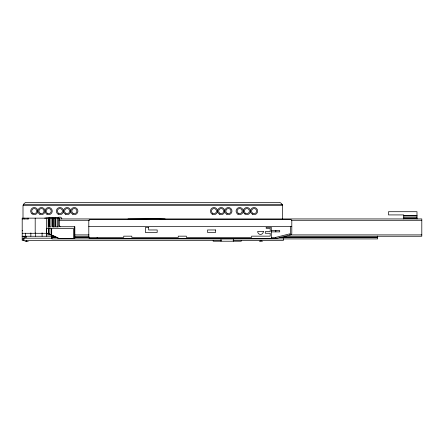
<?xml version="1.0" encoding="UTF-8"?>
<svg xmlns="http://www.w3.org/2000/svg" width="444" height="444" viewBox="0 0 444 444"><rect width="100%" height="100%" fill="white"/><g stroke="black" fill="none" stroke-linecap="round" stroke-linejoin="round"><path stroke-width="0.67" d="M221.395 240.454L22.2 240.454L22.2 218.148L59.391 218.148L59.385 225.929A0.783 0.755 90 0 0 59.446 226.246A0.81 0.783 89.3 0 0 59.746 226.601A0.844 0.81 88.4 0 0 60.034 226.718L74.842 226.734L74.842 238.511L58.908 238.511A110.106 6.593 24.1 0 0 51.704 235.181L48.773 233.938L48.773 228.399M22.2 230.88L22.466 230.425M44.666 218.148L51.51 217.438L58.619 217.677L58.619 217.199L60.717 217.199L61.733 218.215L61.76 218.931M128.038 218.931L157.087 218.603L165.107 218.931M403.746 215.723L416.988 215.723M403.746 215.978L416.988 215.978M403.746 217.36L416.988 217.36M403.746 218.531L416.988 218.531M22.2 218.953L28.621 218.953L28.621 218.148M59.046 218.931L421.8 218.931L421.8 236.264L284.526 236.264M59.002 220.296L89.51 220.296M291.381 220.296L421.8 220.296M88.8 226.434L291.808 226.434M271.278 230.486L279.703 230.486L279.703 231.879L271.278 231.879M22.2 233.294L47.797 233.294A112.055 6.71 24.1 0 1 54.867 236.535A111.849 6.699 24.1 0 1 59.13 238.511M46.72 234.898L51.576 234.898M75.147 234.898L89.011 234.898M289.377 234.898L421.8 234.898M22.2 236.252L55.039 236.264M75.147 236.264L89.011 236.264M22.2 236.602L26.357 236.602M51.887 237.229L56.743 237.229M74.764 237.229L89.322 237.229M280.625 237.229L377.666 237.229M51.887 237.468L57.437 237.468M74.764 237.468L123.743 237.396L123.743 236.164L131.807 236.164L131.807 237.396L178.266 237.396L178.266 236.164L186.33 236.164L186.33 237.396L251.659 237.396L251.659 236.153L270.185 236.153L270.185 233.267L265.296 233.267L265.296 231.624L270.185 231.624L270.185 228.321L266.172 228.321L266.172 227.3L271.278 227.3L271.351 238.589M271.278 237.396L275.613 237.396L290.537 233.666L290.537 226.434M279.243 237.468L377.666 237.468M23.804 238.206L52.187 238.206M221.018 238.916L51.887 238.916L51.887 236.014M233.494 238.916L377.666 238.916L377.666 236.014M22.2 239.011L24.276 239.011M233.039 240.454L283.383 240.454L283.383 238.55M259.313 241.175L262.521 241.175M25.008 241.658L28.216 241.658M47.347 233.294L48.773 233.938M88.822 237.396L88.867 237.584A1.432 1.382 -90 0 0 89.166 238.106L89.316 238.25A1.515 1.465 -90 0 0 89.86 238.539M416.988 218.931L416.988 211.71L388.5 211.71L388.5 214.918L403.746 214.918L403.746 218.931M291.808 233.45L291.808 220.857A1.443 1.443 0 0 0 290.365 219.414L90.243 219.414A1.443 1.443 0 0 0 88.8 220.857L88.8 237.146A1.443 1.443 0 0 0 90.243 238.589L275.763 238.589L290.715 234.854A1.443 1.443 0 0 0 291.758 233.827M282.584 219.453L282.584 206.355A4.013 4.013 0 0 0 280.575 202.88L279.642 202.342L25.941 202.342L25.008 202.88A4.013 4.013 0 0 0 23.005 206.355L23.005 218.531M275.841 230.486L275.841 231.879M275.841 237.34L275.841 238.572M260.917 240.454L260.917 241.175M241.259 240.454L241.259 241.22L213.176 241.22L213.176 240.454M233.433 241.22L233.433 238.972L220.995 238.972L220.995 241.22M97.186 237.396L97.186 238.589M74.309 226.734L74.309 238.511M73.404 238.511L73.404 228.399L46.576 228.399L46.576 233.294M58.397 218.148L58.397 226.901L55.705 226.901L55.705 218.148M57.542 218.148L57.542 226.901M55.822 218.148L55.822 226.901M54.729 218.148L54.729 226.901L52.675 226.901L52.675 218.148M53.452 218.148L53.452 226.901M52.853 218.148L52.853 226.901M51.704 228.399L51.704 235.181M51.343 228.399L51.343 235.02M51.066 218.148L51.066 226.901L49.007 226.901L49.007 218.148M49.911 228.399L49.911 234.415M49.784 218.148L49.784 226.901M49.184 218.148L49.184 226.901M48.54 228.399L48.54 233.838M48.196 218.148L48.196 228.399M46.598 218.148L46.598 233.294M46.415 232.856L46.415 236.252M42.086 232.823L42.086 236.252M35.442 232.9L35.442 236.252M35.193 218.148L35.193 233.294M30.852 232.9L30.852 236.252M27.817 218.148L27.817 218.953M26.612 240.454L26.612 241.658M26.213 236.252L26.213 237.69L23.804 237.69L23.804 240.454M25.408 233.211L25.408 236.252M24.609 218.148L24.609 218.953M60.19 226.734A0.805 0.799 -90 0 1 59.379 225.929M282.023 204.307L23.565 204.307A4.967 4.346 0 0 0 23.138 205.317L282.445 205.317A4.967 4.346 0 0 0 282.023 204.307M148.612 227.561L145.338 227.561L145.338 232.44L157.187 232.44L157.187 229.97L148.612 229.97L148.612 227.561M215.612 229.97L207.526 229.97L207.526 232.44L215.612 232.44L215.612 229.97M263.32 231.418L257.714 231.418A2.808 2.808 0 0 0 260.517 234.415A2.808 2.808 0 0 0 263.32 231.418M245.61 213.275A2.525 2.525 0 0 0 249.4 211.089A2.525 2.525 0 0 0 245.61 208.896A2.525 2.525 0 0 0 245.61 213.275M252.83 213.275A2.525 2.525 0 0 0 256.626 211.089A2.525 2.525 0 0 0 252.83 208.896A2.525 2.525 0 0 0 252.83 213.275M238.389 213.275A2.525 2.525 0 0 0 242.18 211.089A2.525 2.525 0 0 0 238.389 208.896A2.525 2.525 0 0 0 238.389 213.275M212.715 213.275A2.525 2.525 0 0 0 216.506 211.089A2.525 2.525 0 0 0 212.715 208.896A2.525 2.525 0 0 0 212.715 213.275M212.193 214.18A3.569 3.569 0 0 0 217.549 211.089A3.569 3.569 0 0 0 212.193 207.997A3.569 3.569 0 0 0 212.193 214.18M244.627 213.864A3.569 3.569 0 0 0 250.399 211.644A3.569 3.569 0 0 0 245.593 207.753A3.569 3.569 0 0 0 244.627 213.864M237.867 214.18A3.569 3.569 0 0 0 243.223 211.089A3.569 3.569 0 0 0 237.867 207.997A3.569 3.569 0 0 0 237.867 214.18M252.309 214.18A3.569 3.569 0 0 0 257.67 211.089A3.569 3.569 0 0 0 252.309 207.997A3.569 3.569 0 0 0 252.309 214.18M72.572 214.18A3.569 3.569 0 0 0 77.928 211.089A3.569 3.569 0 0 0 72.572 207.997A3.569 3.569 0 0 0 72.572 214.18M65.351 214.18A3.569 3.569 0 0 0 70.707 211.089A3.569 3.569 0 0 0 65.351 207.997A3.569 3.569 0 0 0 65.351 214.18M219.414 214.18A3.569 3.569 0 0 0 224.769 211.089A3.569 3.569 0 0 0 219.414 207.997A3.569 3.569 0 0 0 219.414 214.18M58.125 214.18A3.569 3.569 0 0 0 63.486 211.089A3.569 3.569 0 0 0 58.125 207.997A3.569 3.569 0 0 0 58.125 214.18M39.671 214.18A3.569 3.569 0 0 0 45.027 211.089A3.569 3.569 0 0 0 39.671 207.997A3.569 3.569 0 0 0 39.671 214.18M46.892 214.18A3.569 3.569 0 0 0 52.248 211.089A3.569 3.569 0 0 0 46.892 207.997A3.569 3.569 0 0 0 46.892 214.18M31.99 213.864A3.569 3.569 0 0 0 37.762 211.644A3.569 3.569 0 0 0 32.956 207.753A3.569 3.569 0 0 0 31.99 213.864M226.634 214.18A3.569 3.569 0 0 0 231.99 211.089A3.569 3.569 0 0 0 226.634 207.997A3.569 3.569 0 0 0 226.634 214.18M32.973 213.275A2.525 2.525 0 0 0 36.763 211.089A2.525 2.525 0 0 0 32.973 208.896A2.525 2.525 0 0 0 32.973 213.275M40.193 213.275A2.525 2.525 0 0 0 43.984 211.089A2.525 2.525 0 0 0 40.193 208.896A2.525 2.525 0 0 0 40.193 213.275M47.414 213.275A2.525 2.525 0 0 0 51.21 211.089A2.525 2.525 0 0 0 47.414 208.896A2.525 2.525 0 0 0 47.414 213.275M58.647 213.275A2.525 2.525 0 0 0 62.443 211.089A2.525 2.525 0 0 0 58.647 208.896A2.525 2.525 0 0 0 58.647 213.275M65.873 213.275A2.525 2.525 0 0 0 69.664 211.089A2.525 2.525 0 0 0 65.873 208.896A2.525 2.525 0 0 0 65.873 213.275M73.094 213.275A2.525 2.525 0 0 0 76.884 211.089A2.525 2.525 0 0 0 73.094 208.896A2.525 2.525 0 0 0 73.094 213.275M227.156 213.275A2.525 2.525 0 0 0 230.947 211.089A2.525 2.525 0 0 0 227.156 208.896A2.525 2.525 0 0 0 227.156 213.275M219.935 213.275A2.525 2.525 0 0 0 223.726 211.089A2.525 2.525 0 0 0 219.935 208.896A2.525 2.525 0 0 0 219.935 213.275"/></g></svg>
